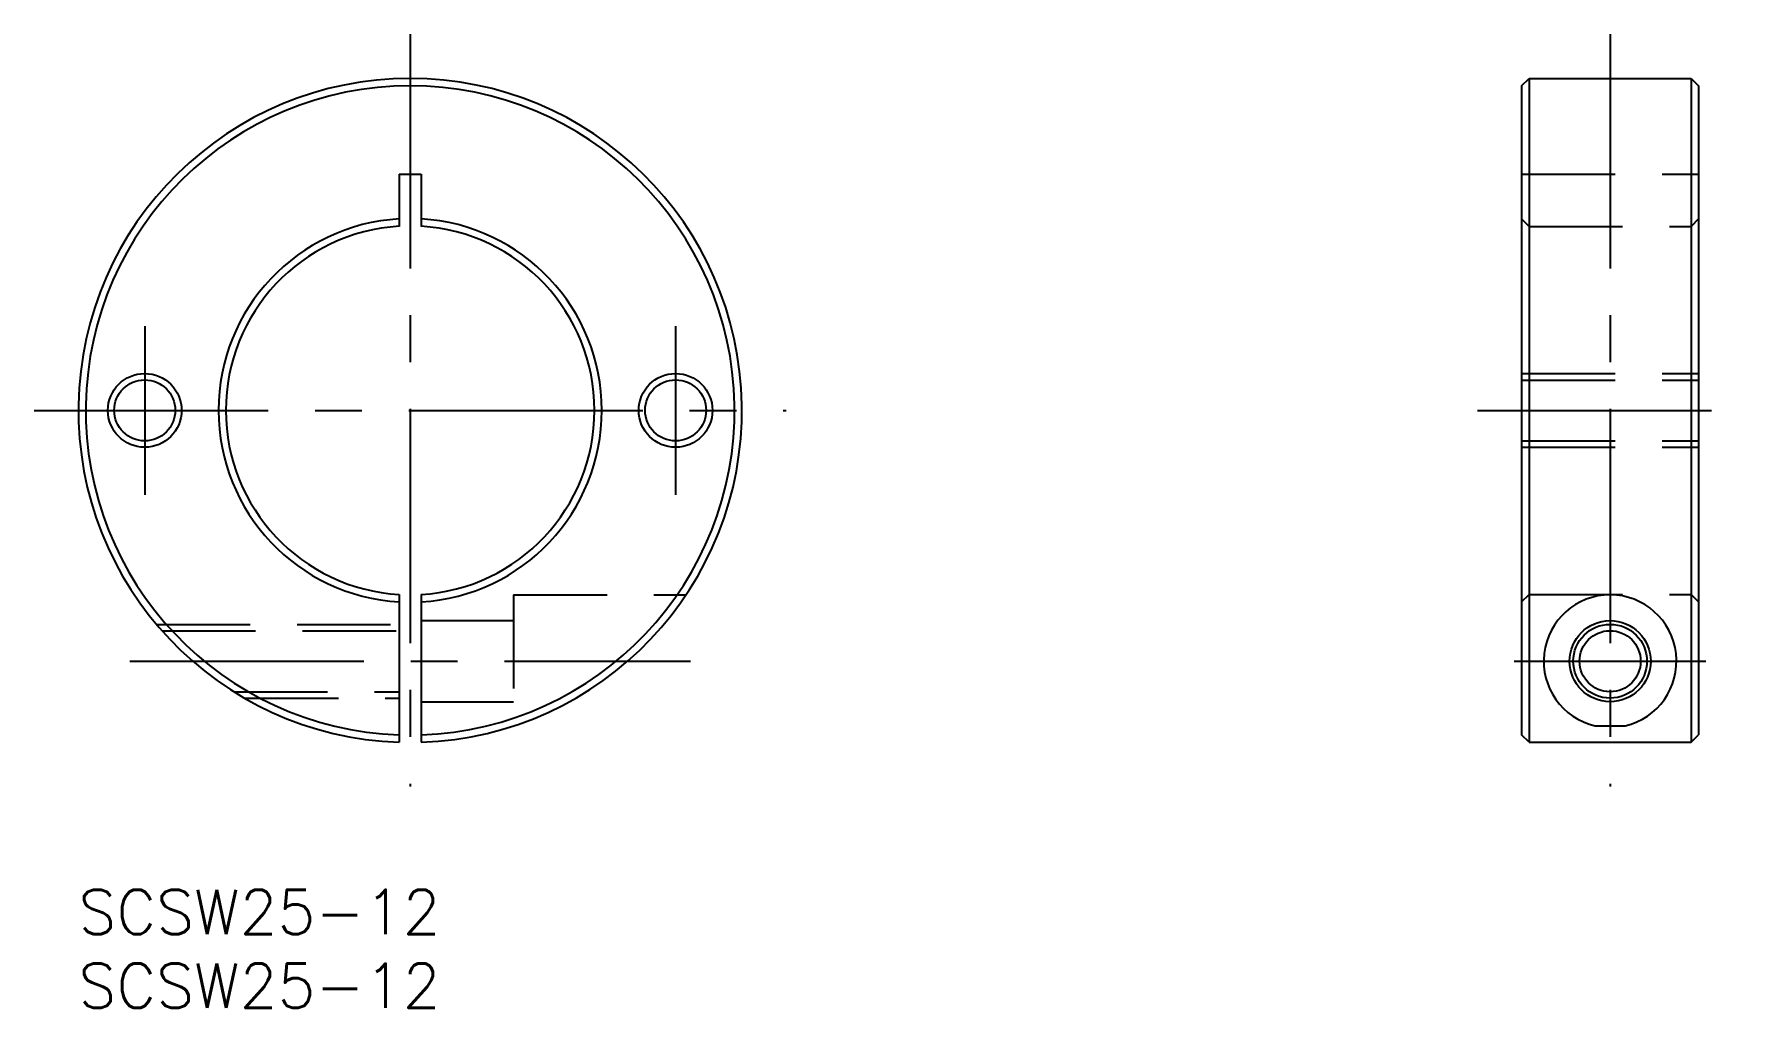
# Model space of a CAD drawing. Extents: x -3 to 113, y -8 to 58.
import ezdxf

# ---------------------------------------------------------------- set-up
doc = ezdxf.new("R2010")
doc.units = 0
doc.header["$LTSCALE"] = 0.5
doc.linetypes.add('CENTER', pattern=[50.8, 31.75, -6.35, 6.35, -6.35])
doc.linetypes.add('DASHED', pattern=[19.05, 12.7, -6.35])
for name, color, linetype in [('MSM_CENTER', 1, 'CENTER'), ('MSM_CONTINUOUS', 7, 'CONTINUOUS'), ('MSM_DASHED', 4, 'DASHED'), ('MSM_NARROW', 5, 'CONTINUOUS'), ('MSM_PART_NUMBER', 7, 'CONTINUOUS')]:
    doc.layers.add(name, color=color, linetype=linetype)
doc.styles.get("Standard").update_dxf_attribs({"font": 'txt.shx', "height": 3, "bigfont": 'bigfont.shx'})

# ---------------------------------------------------------------- blocks, each defined once
blk = doc.blocks.new('*U2')
at = {"layer": 'MSM_PART_NUMBER'}
blk.add_text('SCSW25-12', height=3, dxfattribs=at).set_placement((0, -3))
blk = doc.blocks.new('*U3')
at = {"layer": 'MSM_PART_NUMBER'}
blk.add_text('SCSW25-12', height=3, dxfattribs=at).set_placement((0, -8))

msp = doc.modelspace()

# ---------------------------------------------------------------- linework, layer by layer
at = {"layer": 'MSM_CENTER'}
for p, q in [((22.5, 57.99), (22.5, 6.99)), ((103.88, 57.99), (103.88, 6.99)), ((4.5, 38.2), (4.5, 26.77)), ((40.5, 38.2), (40.5, 26.77)), ((-3, 32.49), (48, 32.49)), ((94.88, 32.49), (112.88, 32.49)), ((3.49, 15.49), (41.51, 15.49)), ((97.38, 15.49), (110.38, 15.49))]:
    msp.add_line(p, q, dxfattribs=at)
at = {"layer": 'MSM_CONTINUOUS'}
for p, q in [((97.88, 54.49), (98.38, 54.99)), ((97.88, 54.49), (97.88, 10.5)), ((98.38, 54.99), (98.38, 10)), ((98.38, 54.99), (109.38, 54.99)), ((109.38, 54.99), (109.38, 10)), ((109.38, 54.99), (109.88, 54.49)), ((109.88, 54.49), (109.88, 10.5)), ((21.75, 48.49), (23.25, 48.49)), ((21.75, 48.49), (21.75, 44.96)), ((23.25, 48.49), (23.25, 44.96)), ((21.75, 20.01), (21.75, 10)), ((23.25, 20.01), (23.25, 10)), ((98.38, 10), (97.88, 10.5)), ((102.86, 11.1), (104.9, 11.1)), ((109.38, 10), (109.88, 10.5)), ((98.38, 10), (109.38, 10))]:
    msp.add_line(p, q, dxfattribs=at)
for centre, radius in [((4.5, 32.49), 2.07), ((40.5, 32.49), 2.07), ((103.88, 15.49), 2.75), ((103.88, 15.49), 2.07)]:
    msp.add_circle(centre, radius, dxfattribs=at)
for centre, radius, start, end in [((22.5, 32.49), 22.5, 271.9102, 268.0898), ((22.5, 32.49), 22, 271.9536, 268.0464), ((22.5, 32.49), 13, 93.3074, 266.6926), ((22.5, 32.49), 13, 273.3074, 86.6926), ((22.5, 32.49), 12.5, 93.4398, 266.5602), ((22.5, 32.49), 12.5, 273.4398, 86.5602), ((103.88, 15.49), 4.5, 283.0711, 256.9289)]:
    msp.add_arc(centre, radius, start, end, dxfattribs=at)
at = {"layer": 'MSM_DASHED'}
for p, q in [((97.88, 48.49), (109.88, 48.49)), ((97.88, 45.47), (98.38, 44.96)), ((109.88, 45.47), (109.38, 44.96)), ((98.38, 44.96), (109.38, 44.96)), ((97.88, 34.99), (109.88, 34.99)), ((97.88, 34.55), (109.88, 34.55)), ((97.88, 30.42), (109.88, 30.42)), ((97.88, 29.99), (109.88, 29.99)), ((29.5, 19.99), (41.21, 19.99)), ((29.5, 19.99), (29.5, 11.1)), ((97.88, 19.51), (98.38, 20.01)), ((98.38, 20.01), (109.38, 20.01)), ((109.88, 19.51), (109.38, 20.01)), ((5.3, 17.99), (21.75, 17.99)), ((5.67, 17.55), (21.75, 17.55)), ((23.25, 18.24), (29.5, 18.24)), ((10.55, 13.42), (21.75, 13.42)), ((11.28, 12.99), (21.75, 12.99)), ((23.25, 12.74), (29.5, 12.74))]:
    msp.add_line(p, q, dxfattribs=at)
at = {"layer": 'MSM_NARROW'}
for centre in [(4.5, 32.49), (40.5, 32.49), (103.88, 15.49)]:
    msp.add_circle(centre, 2.5, dxfattribs=at)

# ---------------------------------------------------------------- block references
at = {"layer": 'MSM_CONTINUOUS'}
for name in ['*U2', '*U3']:
    msp.add_blockref(name, (0, 0), dxfattribs=at)

doc.saveas('drawing.dxf')
